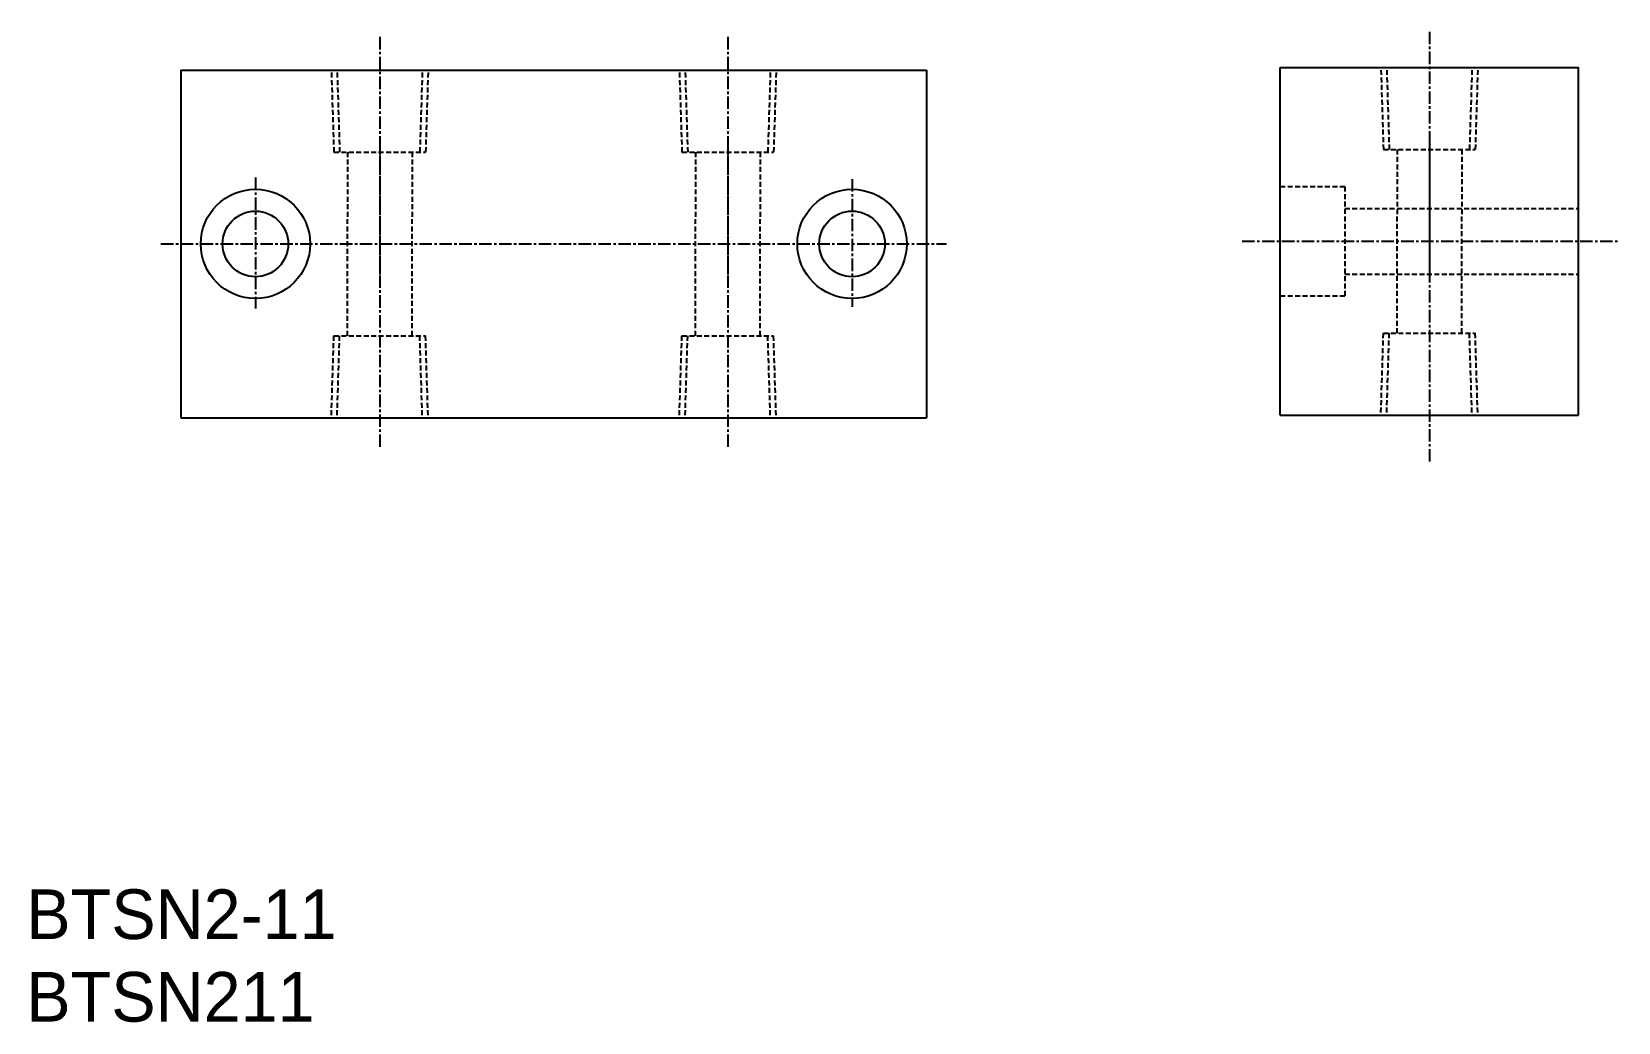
# Model space of a CAD drawing. Extents: x 1441 to 1601, y 3765 to 3865.
import ezdxf

# ---------------------------------------------------------------- set-up
doc = ezdxf.new("R2010")
doc.units = 0
doc.linetypes.add('CENTER', pattern=[2, 1.25, -0.25, 0.25, -0.25])
doc.linetypes.add('DASHED', pattern=[0.75, 0.5, -0.25])
doc.layers.get('0').update_dxf_attribs({"linetype": 'CONTINUOUS'})
doc.layers.add('CENTER', color=1, linetype='CENTER')

msp = doc.modelspace()

# ---------------------------------------------------------------- linework, layer by layer
at = {"color": 7, "linetype": 'CONTINUOUS'}
for p, q in [((1567, 3861.23), (1597, 3861.23)), ((1567, 3826.23), (1567, 3861.23)), ((1597, 3826.23), (1597, 3861.23)), ((1456.44, 3860.97), (1531.44, 3860.97)), ((1456.44, 3860.97), (1456.44, 3825.97)), ((1531.44, 3860.97), (1531.44, 3825.97)), ((1567, 3826.23), (1597, 3826.23)), ((1567, 3826.23), (1597, 3826.23)), ((1456.44, 3825.97), (1531.44, 3825.97))]:
    msp.add_line(p, q, dxfattribs=at)
at = {"color": 3, "linetype": 'DASHED'}
for p, q in [((1471.58, 3860.71), (1471.83, 3852.71)), ((1472.16, 3860.71), (1472.41, 3852.71)), ((1480.72, 3860.71), (1480.47, 3852.71)), ((1481.3, 3860.71), (1481.05, 3852.71)), ((1506.58, 3860.71), (1506.83, 3852.71)), ((1507.16, 3860.71), (1507.41, 3852.71)), ((1515.72, 3860.71), (1515.47, 3852.71)), ((1516.3, 3860.71), (1516.05, 3852.71)), ((1577.13, 3860.97), (1577.38, 3852.97)), ((1577.71, 3860.97), (1577.96, 3852.97)), ((1586.28, 3860.97), (1586.03, 3852.97)), ((1586.86, 3860.97), (1586.61, 3852.97)), ((1471.83, 3852.71), (1481.05, 3852.71)), ((1473.19, 3852.71), (1473.19, 3845.97)), ((1479.69, 3852.71), (1479.69, 3845.97)), ((1506.83, 3852.71), (1516.05, 3852.71)), ((1508.19, 3852.71), (1508.19, 3845.97)), ((1514.69, 3852.71), (1514.69, 3845.97)), ((1577.38, 3852.97), (1586.61, 3852.97)), ((1578.75, 3852.97), (1578.75, 3846.23)), ((1585.25, 3852.97), (1585.25, 3846.23)), ((1567, 3849.23), (1573.5, 3849.23)), ((1573.5, 3849.23), (1573.5, 3838.23)), ((1573.5, 3847.03), (1597, 3847.03)), ((1473.19, 3834.23), (1473.19, 3845.97)), ((1479.69, 3834.23), (1479.69, 3845.97)), ((1508.19, 3834.23), (1508.19, 3845.97)), ((1514.69, 3834.23), (1514.69, 3845.97)), ((1578.75, 3834.49), (1578.75, 3846.23)), ((1585.25, 3834.49), (1585.25, 3846.23)), ((1573.5, 3840.43), (1597, 3840.43)), ((1567, 3838.23), (1573.5, 3838.23)), ((1471.58, 3826.23), (1471.83, 3834.23)), ((1471.83, 3834.23), (1481.05, 3834.23)), ((1472.16, 3826.23), (1472.41, 3834.23)), ((1480.72, 3826.23), (1480.47, 3834.23)), ((1481.3, 3826.23), (1481.05, 3834.23)), ((1506.58, 3826.23), (1506.83, 3834.23)), ((1506.83, 3834.23), (1516.05, 3834.23)), ((1507.16, 3826.23), (1507.41, 3834.23)), ((1515.72, 3826.23), (1515.47, 3834.23)), ((1516.3, 3826.23), (1516.05, 3834.23)), ((1577.13, 3826.49), (1577.38, 3834.49)), ((1577.38, 3834.49), (1586.61, 3834.49)), ((1577.71, 3826.49), (1577.96, 3834.49)), ((1586.28, 3826.49), (1586.03, 3834.49)), ((1586.86, 3826.49), (1586.61, 3834.49))]:
    msp.add_line(p, q, dxfattribs=at)
for p, q in [((1475.19, 3860.97), (1475.19, 3860.97)), ((1493.94, 3860.97), (1493.94, 3860.97))]:
    msp.add_line(p, q)
at = {"color": 7, "linetype": 'CONTINUOUS'}
for centre, radius in [((1463.94, 3843.47), 5.5), ((1523.94, 3843.47), 5.5), ((1463.94, 3843.47), 3.3), ((1523.94, 3843.47), 3.3)]:
    msp.add_circle(centre, radius, dxfattribs=at)
at = {"layer": 'CENTER', "color": 1, "linetype": 'CENTER'}
for p, q in [((1582, 3864.82), (1582, 3821.36)), ((1476.44, 3864.3), (1476.44, 3822.97)), ((1511.44, 3864.3), (1511.44, 3822.97)), ((1476.44, 3853.63), (1476.44, 3839.65)), ((1511.44, 3853.63), (1511.44, 3839.65)), ((1582, 3853.88), (1582, 3839.91)), ((1463.94, 3850.15), (1463.94, 3836.97)), ((1523.94, 3849.99), (1523.94, 3837.12)), ((1563.17, 3843.73), (1601, 3843.73)), ((1454.44, 3843.47), (1533.44, 3843.47))]:
    msp.add_line(p, q, dxfattribs=at)

# ---------------------------------------------------------------- texts
at = {"color": 7, "linetype": 'CONTINUOUS'}
for s, p in [('BTSN2-11', (1440.9, 3773.51)), ('BTSN211', (1440.9, 3765.2))]:
    msp.add_text(s, height=5, dxfattribs=at).set_placement(p)

doc.saveas('drawing.dxf')
